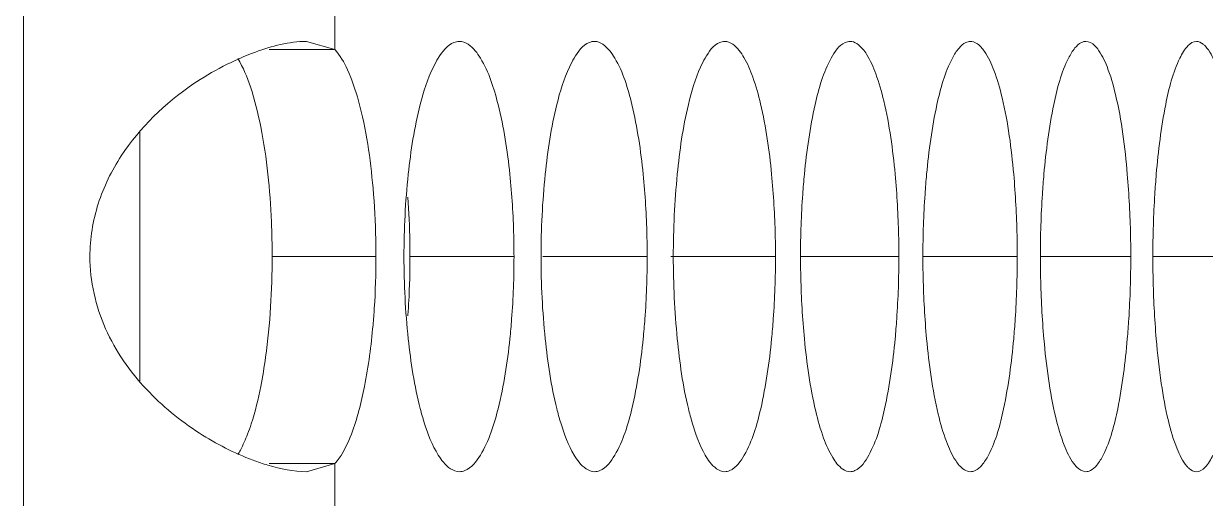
# Model space of a CAD drawing. Header units: millimetres. Extents: x 1177 to 4147, y 93 to 2194.
# Drawn here: x 2891.19 to 2907.68, y 1518.11 to 1524.72 of the extents above; entities that cross this region are included whole.
import ezdxf

# ---------------------------------------------------------------- set-up
doc = ezdxf.new("R2010")
doc.units = ezdxf.units.MM
doc.header["$LTSCALE"] = 0.1
doc.layers.get('0').update_dxf_attribs({"lineweight": 13})
doc.layers.add('标注', color=251, linetype='Continuous', lineweight=9)

msp = doc.modelspace()

# ---------------------------------------------------------------- linework, layer by layer
for p, q in [((2895.532, 1524.364), (2895.532, 1527.351)), ((2891.191, 1517.981), (2891.191, 1524.972)), ((2891.191, 1517.981), (2891.191, 1524.972)), ((2895.532, 1515.602), (2895.532, 1518.589))]:
    msp.add_line(p, q)
at = {"layer": '标注'}
for p, q in [((2895.532, 1524.364), (2895.137, 1524.476)), ((2894.616, 1524.364), (2895.532, 1524.364)), ((2892.81, 1523.215), (2892.81, 1519.738)), ((2894.658, 1521.477), (2896.106, 1521.477)), ((2896.581, 1521.477), (2898.032, 1521.477)), ((2898.435, 1521.477), (2899.89, 1521.477)), ((2900.221, 1521.477), (2901.68, 1521.477)), ((2902.029, 1521.477), (2903.401, 1521.477)), ((2903.736, 1521.477), (2905.053, 1521.477)), ((2905.375, 1521.477), (2906.636, 1521.477)), ((2906.944, 1521.477), (2908.15, 1521.477)), ((2894.616, 1518.589), (2895.532, 1518.589)), ((2895.137, 1518.477), (2895.532, 1518.589))]:
    msp.add_line(p, q, dxfattribs=at)
for points, knots in [([(2895.137, 1524.476), (2894.895, 1524.476), (2894.332, 1524.326), (2893.824, 1524.062), (2893.553, 1523.878)], [0, 0, 0, 0, 0.425121, 1, 1, 1, 1]), ([(2897.27, 1524.477), (2897.244, 1524.477), (2897.116, 1524.447), (2897.03, 1524.332), (2896.976, 1524.245)], [0, 0, 0, 0, 0.199148, 1, 1, 1, 1]), ([(2897.563, 1524.245), (2897.541, 1524.28), (2897.472, 1524.382), (2897.356, 1524.477), (2897.27, 1524.477)], [0, 0, 0, 0, 0.321082, 1, 1, 1, 1]), ([(2899.155, 1524.477), (2899.131, 1524.477), (2899.005, 1524.447), (2898.923, 1524.331), (2898.871, 1524.245)], [0, 0, 0, 0, 0.196477, 1, 1, 1, 1]), ([(2899.437, 1524.245), (2899.417, 1524.279), (2899.351, 1524.381), (2899.239, 1524.477), (2899.155, 1524.477)], [0, 0, 0, 0, 0.324295, 1, 1, 1, 1]), ([(2900.972, 1524.477), (2900.948, 1524.477), (2900.825, 1524.446), (2900.748, 1524.331), (2900.699, 1524.245)], [0, 0, 0, 0, 0.193636, 1, 1, 1, 1]), ([(2901.239, 1524.253), (2901.22, 1524.286), (2901.158, 1524.383), (2901.052, 1524.477), (2900.972, 1524.477)], [0, 0, 0, 0, 0.326204, 1, 1, 1, 1]), ([(2902.72, 1524.477), (2902.698, 1524.477), (2902.577, 1524.445), (2902.505, 1524.33), (2902.458, 1524.245)], [0, 0, 0, 0, 0.190615, 1, 1, 1, 1]), ([(2902.951, 1524.297), (2902.934, 1524.324), (2902.879, 1524.403), (2902.788, 1524.477), (2902.72, 1524.477)], [0, 0, 0, 0, 0.321102, 1, 1, 1, 1]), ([(2904.4, 1524.477), (2904.378, 1524.477), (2904.315, 1524.46), (2904.225, 1524.376), (2904.174, 1524.294), (2904.148, 1524.245)], [0, 0, 0, 0, 0.185665, 0.530478, 1, 1, 1, 1]), ([(2904.595, 1524.338), (2904.58, 1524.359), (2904.532, 1524.422), (2904.456, 1524.477), (2904.4, 1524.477)], [0, 0, 0, 0, 0.314447, 1, 1, 1, 1]), ([(2906.011, 1524.477), (2905.99, 1524.477), (2905.928, 1524.46), (2905.843, 1524.376), (2905.794, 1524.294), (2905.769, 1524.245)], [0, 0, 0, 0, 0.182292, 0.52599, 1, 1, 1, 1]), ([(2906.17, 1524.376), (2906.158, 1524.391), (2906.117, 1524.439), (2906.055, 1524.477), (2906.011, 1524.477)], [0, 0, 0, 0, 0.305886, 1, 1, 1, 1]), ([(2907.553, 1524.477), (2907.509, 1524.477), (2907.404, 1524.406), (2907.351, 1524.307), (2907.321, 1524.245)], [0, 0, 0, 0, 0.389659, 1, 1, 1, 1]), ([(2907.677, 1524.41), (2907.667, 1524.42), (2907.633, 1524.453), (2907.586, 1524.477), (2907.553, 1524.477)], [0, 0, 0, 0, 0.295107, 1, 1, 1, 1]), ([(2908.104, 1522.624), (2908.087, 1522.835), (2908.045, 1523.224), (2907.954, 1523.745), (2907.84, 1524.133), (2907.739, 1524.343), (2907.677, 1524.41)], [0, 0, 0, 0, 0.343252, 0.632232, 0.852748, 1, 1, 1, 1]), ([(2894.499, 1523.287), (2894.462, 1523.474), (2894.382, 1523.8), (2894.255, 1524.114), (2894.179, 1524.237)], [0, 0, 0, 0, 0.568754, 1, 1, 1, 1]), ([(2896.065, 1522.431), (2896.029, 1522.84), (2895.951, 1523.405), (2895.738, 1524.046), (2895.608, 1524.283), (2895.532, 1524.364)], [0, 0, 0, 0, 0.608781, 0.835781, 1, 1, 1, 1]), ([(2896.976, 1524.245), (2896.95, 1524.204), (2896.841, 1523.999), (2896.77, 1523.776), (2896.724, 1523.597)], [0, 0, 0, 0, 0.20579, 1, 1, 1, 1]), ([(2897.974, 1522.624), (2897.94, 1522.951), (2897.855, 1523.504), (2897.683, 1524.048), (2897.563, 1524.245)], [0, 0, 0, 0, 0.587706, 1, 1, 1, 1]), ([(2898.871, 1524.245), (2898.847, 1524.204), (2898.741, 1523.998), (2898.673, 1523.775), (2898.629, 1523.597)], [0, 0, 0, 0, 0.205098, 1, 1, 1, 1]), ([(2899.834, 1522.624), (2899.801, 1522.951), (2899.719, 1523.502), (2899.555, 1524.047), (2899.437, 1524.245)], [0, 0, 0, 0, 0.588565, 1, 1, 1, 1]), ([(2900.699, 1524.245), (2900.675, 1524.204), (2900.573, 1523.998), (2900.508, 1523.775), (2900.465, 1523.597)], [0, 0, 0, 0, 0.204414, 1, 1, 1, 1]), ([(2901.626, 1522.624), (2901.594, 1522.953), (2901.531, 1523.412), (2901.38, 1523.953), (2901.29, 1524.166), (2901.239, 1524.253)], [0, 0, 0, 0, 0.590197, 0.820528, 1, 1, 1, 1]), ([(2902.458, 1524.245), (2902.347, 1524.045), (2902.192, 1523.501), (2902.115, 1522.951), (2902.083, 1522.624)], [0, 0, 0, 0, 0.410076, 1, 1, 1, 1]), ([(2903.349, 1522.624), (2903.316, 1522.968), (2903.254, 1523.443), (2903.098, 1523.998), (2903.004, 1524.212), (2902.951, 1524.297)], [0, 0, 0, 0, 0.598831, 0.827178, 1, 1, 1, 1]), ([(2904.148, 1524.245), (2904.041, 1524.044), (2903.893, 1523.5), (2903.818, 1522.951), (2903.788, 1522.624)], [0, 0, 0, 0, 0.409275, 1, 1, 1, 1]), ([(2905.003, 1522.624), (2904.971, 1522.982), (2904.909, 1523.475), (2904.747, 1524.044), (2904.651, 1524.258), (2904.595, 1524.338)], [0, 0, 0, 0, 0.608586, 0.834685, 1, 1, 1, 1]), ([(2905.769, 1524.245), (2905.666, 1524.043), (2905.525, 1523.499), (2905.453, 1522.95), (2905.424, 1522.624)], [0, 0, 0, 0, 0.408497, 1, 1, 1, 1]), ([(2906.588, 1522.624), (2906.556, 1522.997), (2906.495, 1523.508), (2906.328, 1524.089), (2906.229, 1524.301), (2906.17, 1524.376)], [0, 0, 0, 0, 0.619614, 0.843153, 1, 1, 1, 1]), ([(2907.321, 1524.245), (2907.222, 1524.042), (2907.088, 1523.498), (2907.019, 1522.95), (2906.992, 1522.624)], [0, 0, 0, 0, 0.407744, 1, 1, 1, 1]), ([(2893.553, 1523.878), (2893.164, 1523.613), (2892.628, 1523.1), (2892.197, 1522.225), (2892.116, 1521.725), (2892.116, 1521.477)], [0, 0, 0, 0, 0.48685, 0.742674, 1, 1, 1, 1]), ([(2896.724, 1523.597), (2896.642, 1523.278), (2896.533, 1522.572), (2896.497, 1521.859), (2896.497, 1521.477)], [0, 0, 0, 0, 0.462348, 1, 1, 1, 1]), ([(2898.629, 1523.597), (2898.549, 1523.278), (2898.445, 1522.571), (2898.409, 1521.859), (2898.409, 1521.477)], [0, 0, 0, 0, 0.462125, 1, 1, 1, 1]), ([(2900.465, 1523.597), (2900.388, 1523.278), (2900.288, 1522.571), (2900.254, 1521.859), (2900.254, 1521.477)], [0, 0, 0, 0, 0.461908, 1, 1, 1, 1]), ([(2894.658, 1521.477), (2894.658, 1521.638), (2894.644, 1522.244), (2894.586, 1522.851), (2894.499, 1523.287)], [0, 0, 0, 0, 0.265985, 1, 1, 1, 1]), ([(2898.032, 1521.477), (2898.032, 1521.575), (2898.027, 1521.958), (2898.004, 1522.34), (2897.974, 1522.624)], [0, 0, 0, 0, 0.255763, 1, 1, 1, 1]), ([(2899.89, 1521.477), (2899.89, 1521.575), (2899.885, 1521.957), (2899.863, 1522.34), (2899.834, 1522.624)], [0, 0, 0, 0, 0.25579, 1, 1, 1, 1]), ([(2901.68, 1521.477), (2901.68, 1521.575), (2901.675, 1521.957), (2901.653, 1522.34), (2901.626, 1522.624)], [0, 0, 0, 0, 0.255815, 1, 1, 1, 1]), ([(2902.083, 1522.624), (2902.074, 1522.532), (2902.043, 1522.15), (2902.029, 1521.767), (2902.029, 1521.477)], [0, 0, 0, 0, 0.242084, 1, 1, 1, 1]), ([(2903.401, 1521.477), (2903.401, 1521.575), (2903.396, 1521.957), (2903.375, 1522.34), (2903.349, 1522.624)], [0, 0, 0, 0, 0.25584, 1, 1, 1, 1]), ([(2903.788, 1522.624), (2903.78, 1522.532), (2903.749, 1522.15), (2903.736, 1521.767), (2903.736, 1521.477)], [0, 0, 0, 0, 0.242044, 1, 1, 1, 1]), ([(2905.053, 1521.477), (2905.053, 1521.575), (2905.048, 1521.957), (2905.028, 1522.34), (2905.003, 1522.624)], [0, 0, 0, 0, 0.255864, 1, 1, 1, 1]), ([(2905.424, 1522.624), (2905.416, 1522.532), (2905.387, 1522.15), (2905.375, 1521.767), (2905.375, 1521.477)], [0, 0, 0, 0, 0.242005, 1, 1, 1, 1]), ([(2906.636, 1521.477), (2906.636, 1521.575), (2906.632, 1521.957), (2906.612, 1522.34), (2906.588, 1522.624)], [0, 0, 0, 0, 0.255886, 1, 1, 1, 1]), ([(2906.992, 1522.624), (2906.984, 1522.532), (2906.956, 1522.15), (2906.944, 1521.767), (2906.944, 1521.477)], [0, 0, 0, 0, 0.241968, 1, 1, 1, 1]), ([(2896.106, 1521.477), (2896.106, 1521.557), (2896.103, 1521.876), (2896.086, 1522.194), (2896.065, 1522.431)], [0, 0, 0, 0, 0.253876, 1, 1, 1, 1]), ([(2896.581, 1521.477), (2896.581, 1521.546), (2896.578, 1521.822), (2896.566, 1522.098), (2896.551, 1522.303)], [0, 0, 0, 0, 0.252958, 1, 1, 1, 1]), ([(2892.116, 1521.477), (2892.116, 1521.133), (2892.273, 1520.443), (2892.859, 1519.61), (2893.591, 1519.011), (2894.129, 1518.736), (2894.391, 1518.638)], [0, 0, 0, 0, 0.268228, 0.532568, 0.782157, 1, 1, 1, 1]), ([(2894.499, 1519.666), (2894.526, 1519.802), (2894.623, 1520.4), (2894.658, 1521.008), (2894.658, 1521.477)], [0, 0, 0, 0, 0.228138, 1, 1, 1, 1]), ([(2896.065, 1520.522), (2896.072, 1520.6), (2896.096, 1520.918), (2896.106, 1521.236), (2896.106, 1521.477)], [0, 0, 0, 0, 0.244708, 1, 1, 1, 1]), ([(2896.497, 1521.477), (2896.497, 1521.094), (2896.533, 1520.382), (2896.642, 1519.675), (2896.724, 1519.356)], [0, 0, 0, 0, 0.537652, 1, 1, 1, 1]), ([(2896.551, 1520.65), (2896.556, 1520.718), (2896.573, 1520.993), (2896.581, 1521.269), (2896.581, 1521.477)], [0, 0, 0, 0, 0.246013, 1, 1, 1, 1]), ([(2897.974, 1520.329), (2897.984, 1520.422), (2898.018, 1520.803), (2898.032, 1521.186), (2898.032, 1521.477)], [0, 0, 0, 0, 0.24218, 1, 1, 1, 1]), ([(2898.409, 1521.477), (2898.409, 1521.094), (2898.445, 1520.382), (2898.549, 1519.675), (2898.629, 1519.356)], [0, 0, 0, 0, 0.537875, 1, 1, 1, 1]), ([(2899.834, 1520.329), (2899.843, 1520.422), (2899.876, 1520.803), (2899.89, 1521.186), (2899.89, 1521.477)], [0, 0, 0, 0, 0.242136, 1, 1, 1, 1]), ([(2900.254, 1521.477), (2900.254, 1521.094), (2900.288, 1520.382), (2900.388, 1519.675), (2900.465, 1519.356)], [0, 0, 0, 0, 0.538092, 1, 1, 1, 1]), ([(2901.626, 1520.329), (2901.635, 1520.422), (2901.666, 1520.803), (2901.68, 1521.186), (2901.68, 1521.477)], [0, 0, 0, 0, 0.242094, 1, 1, 1, 1]), ([(2902.029, 1521.477), (2902.029, 1521.379), (2902.034, 1520.996), (2902.056, 1520.613), (2902.083, 1520.329)], [0, 0, 0, 0, 0.25582, 1, 1, 1, 1]), ([(2903.349, 1520.329), (2903.357, 1520.422), (2903.388, 1520.803), (2903.401, 1521.186), (2903.401, 1521.477)], [0, 0, 0, 0, 0.242053, 1, 1, 1, 1]), ([(2903.736, 1521.477), (2903.736, 1521.379), (2903.741, 1520.996), (2903.762, 1520.613), (2903.788, 1520.329)], [0, 0, 0, 0, 0.255845, 1, 1, 1, 1]), ([(2905.003, 1520.329), (2905.011, 1520.422), (2905.04, 1520.803), (2905.053, 1521.186), (2905.053, 1521.477)], [0, 0, 0, 0, 0.242014, 1, 1, 1, 1]), ([(2905.375, 1521.477), (2905.375, 1521.379), (2905.379, 1520.996), (2905.399, 1520.613), (2905.424, 1520.329)], [0, 0, 0, 0, 0.255868, 1, 1, 1, 1]), ([(2906.588, 1520.329), (2906.596, 1520.422), (2906.624, 1520.803), (2906.636, 1521.186), (2906.636, 1521.477)], [0, 0, 0, 0, 0.241977, 1, 1, 1, 1]), ([(2906.944, 1521.477), (2906.944, 1521.379), (2906.948, 1520.996), (2906.967, 1520.613), (2906.992, 1520.329)], [0, 0, 0, 0, 0.255891, 1, 1, 1, 1]), ([(2895.763, 1519.001), (2895.846, 1519.216), (2895.973, 1519.721), (2896.04, 1520.236), (2896.065, 1520.522)], [0, 0, 0, 0, 0.444382, 1, 1, 1, 1]), ([(2897.563, 1518.708), (2897.683, 1518.905), (2897.855, 1519.45), (2897.94, 1520.002), (2897.974, 1520.329)], [0, 0, 0, 0, 0.412294, 1, 1, 1, 1]), ([(2899.437, 1518.708), (2899.555, 1518.906), (2899.719, 1519.451), (2899.801, 1520.002), (2899.834, 1520.329)], [0, 0, 0, 0, 0.411435, 1, 1, 1, 1]), ([(2901.244, 1518.708), (2901.357, 1518.907), (2901.515, 1519.452), (2901.594, 1520.002), (2901.626, 1520.329)], [0, 0, 0, 0, 0.410597, 1, 1, 1, 1]), ([(2902.083, 1520.329), (2902.116, 1519.991), (2902.179, 1519.522), (2902.334, 1518.973), (2902.426, 1518.759), (2902.478, 1518.674)], [0, 0, 0, 0, 0.595352, 0.824536, 1, 1, 1, 1]), ([(2902.982, 1518.708), (2903.091, 1518.908), (2903.243, 1519.453), (2903.318, 1520.002), (2903.349, 1520.329)], [0, 0, 0, 0, 0.409781, 1, 1, 1, 1]), ([(2903.788, 1520.329), (2903.821, 1519.977), (2903.884, 1519.49), (2904.044, 1518.927), (2904.139, 1518.713), (2904.194, 1518.631)], [0, 0, 0, 0, 0.604767, 0.831791, 1, 1, 1, 1]), ([(2904.651, 1518.708), (2904.756, 1518.909), (2904.901, 1519.454), (2904.974, 1520.003), (2905.003, 1520.329)], [0, 0, 0, 0, 0.408988, 1, 1, 1, 1]), ([(2905.424, 1520.329), (2905.457, 1519.961), (2905.52, 1519.458), (2905.685, 1518.881), (2905.783, 1518.668), (2905.84, 1518.591)], [0, 0, 0, 0, 0.615423, 0.839991, 1, 1, 1, 1]), ([(2906.251, 1518.708), (2906.353, 1518.91), (2906.491, 1519.455), (2906.56, 1520.003), (2906.588, 1520.329)], [0, 0, 0, 0, 0.408219, 1, 1, 1, 1]), ([(2906.992, 1520.329), (2907.009, 1520.121), (2907.051, 1519.738), (2907.143, 1519.224), (2907.257, 1518.836), (2907.357, 1518.625), (2907.417, 1518.555)], [0, 0, 0, 0, 0.339935, 0.62764, 0.849308, 1, 1, 1, 1]), ([(2894.315, 1519), (2894.334, 1519.048), (2894.41, 1519.265), (2894.464, 1519.49), (2894.499, 1519.666)], [0, 0, 0, 0, 0.222237, 1, 1, 1, 1]), ([(2896.724, 1519.356), (2896.741, 1519.29), (2896.805, 1519.067), (2896.889, 1518.847), (2896.976, 1518.708)], [0, 0, 0, 0, 0.294324, 1, 1, 1, 1]), ([(2898.629, 1519.356), (2898.645, 1519.29), (2898.707, 1519.068), (2898.788, 1518.848), (2898.871, 1518.708)], [0, 0, 0, 0, 0.294922, 1, 1, 1, 1]), ([(2900.465, 1519.356), (2900.481, 1519.29), (2900.54, 1519.068), (2900.618, 1518.849), (2900.699, 1518.708)], [0, 0, 0, 0, 0.29551, 1, 1, 1, 1]), ([(2894.179, 1518.716), (2894.192, 1518.736), (2894.244, 1518.827), (2894.286, 1518.924), (2894.315, 1519)], [0, 0, 0, 0, 0.224904, 1, 1, 1, 1]), ([(2895.532, 1518.589), (2895.554, 1518.613), (2895.652, 1518.738), (2895.718, 1518.884), (2895.763, 1519.001)], [0, 0, 0, 0, 0.205277, 1, 1, 1, 1]), ([(2894.391, 1518.638), (2894.459, 1518.612), (2894.701, 1518.531), (2894.955, 1518.477), (2895.137, 1518.477)], [0, 0, 0, 0, 0.288359, 1, 1, 1, 1]), ([(2896.976, 1518.708), (2896.997, 1518.674), (2897.067, 1518.571), (2897.184, 1518.477), (2897.27, 1518.477)], [0, 0, 0, 0, 0.321073, 1, 1, 1, 1]), ([(2897.27, 1518.477), (2897.295, 1518.477), (2897.424, 1518.506), (2897.509, 1518.621), (2897.563, 1518.708)], [0, 0, 0, 0, 0.199481, 1, 1, 1, 1]), ([(2898.871, 1518.708), (2898.892, 1518.674), (2898.959, 1518.573), (2899.071, 1518.477), (2899.155, 1518.477)], [0, 0, 0, 0, 0.324264, 1, 1, 1, 1]), ([(2899.155, 1518.477), (2899.18, 1518.477), (2899.306, 1518.506), (2899.386, 1518.622), (2899.437, 1518.708)], [0, 0, 0, 0, 0.196798, 1, 1, 1, 1]), ([(2900.699, 1518.708), (2900.719, 1518.674), (2900.782, 1518.574), (2900.89, 1518.477), (2900.972, 1518.477)], [0, 0, 0, 0, 0.327612, 1, 1, 1, 1]), ([(2900.972, 1518.477), (2900.996, 1518.477), (2901.119, 1518.507), (2901.195, 1518.623), (2901.244, 1518.708)], [0, 0, 0, 0, 0.193945, 1, 1, 1, 1]), ([(2902.478, 1518.674), (2902.496, 1518.644), (2902.553, 1518.558), (2902.649, 1518.477), (2902.72, 1518.477)], [0, 0, 0, 0, 0.324647, 1, 1, 1, 1]), ([(2902.72, 1518.477), (2902.743, 1518.477), (2902.864, 1518.508), (2902.935, 1518.623), (2902.982, 1518.708)], [0, 0, 0, 0, 0.190909, 1, 1, 1, 1]), ([(2904.194, 1518.631), (2904.209, 1518.608), (2904.259, 1518.538), (2904.34, 1518.477), (2904.4, 1518.477)], [0, 0, 0, 0, 0.318608, 1, 1, 1, 1]), ([(2904.4, 1518.477), (2904.422, 1518.477), (2904.485, 1518.493), (2904.574, 1518.577), (2904.625, 1518.659), (2904.651, 1518.708)], [0, 0, 0, 0, 0.185919, 0.530524, 1, 1, 1, 1]), ([(2906.011, 1518.477), (2906.032, 1518.477), (2906.093, 1518.494), (2906.178, 1518.578), (2906.226, 1518.659), (2906.251, 1518.708)], [0, 0, 0, 0, 0.18253, 0.526009, 1, 1, 1, 1]), ([(2907.553, 1518.477), (2907.596, 1518.477), (2907.701, 1518.547), (2907.752, 1518.647), (2907.782, 1518.708)], [0, 0, 0, 0, 0.389686, 1, 1, 1, 1]), ([(2905.84, 1518.591), (2905.853, 1518.574), (2905.896, 1518.521), (2905.963, 1518.477), (2906.011, 1518.477)], [0, 0, 0, 0, 0.310747, 1, 1, 1, 1]), ([(2907.417, 1518.555), (2907.428, 1518.543), (2907.464, 1518.505), (2907.516, 1518.477), (2907.553, 1518.477)], [0, 0, 0, 0, 0.300688, 1, 1, 1, 1])]:
    msp.add_open_spline(points, degree=3, knots=knots, dxfattribs=at)

doc.saveas('drawing.dxf')
